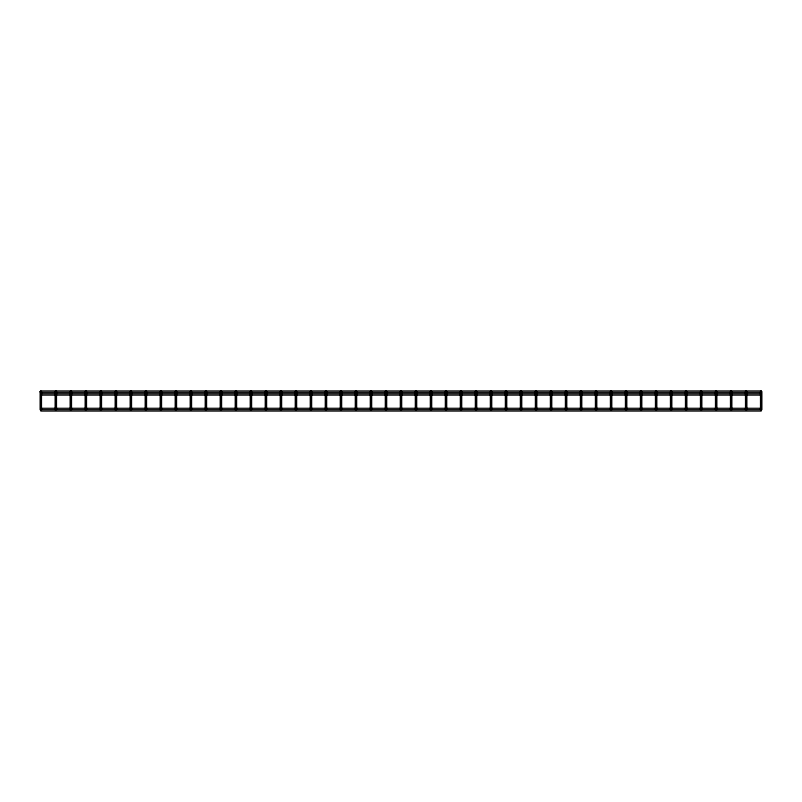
<?xml version="1.0" encoding="UTF-8"?>
<svg xmlns="http://www.w3.org/2000/svg" width="802" height="802" viewBox="0 0 802 802"><rect width="100%" height="100%" fill="white"/><g stroke="black" fill="none" stroke-linecap="round" stroke-linejoin="round"><path stroke-width="1.2" d="M40.1 391.617L40.802 390.915L761.198 390.915L761.9 391.617L761.9 409.672L40.1 409.672L40.1 391.617L40.311 392.118M41.303 392.118L40.802 390.915L40.802 411.085L761.198 411.085L761.198 390.915L760.496 391.617L760.496 409.672M55.107 409.672L55.107 391.617L55.809 390.915L56.511 391.617L56.511 409.672M56.511 391.617L55.809 392.328L55.107 391.617M70.115 409.672L70.115 391.617L70.817 390.915L71.528 391.617L70.817 392.328M85.122 409.672L85.122 391.617L85.824 390.915L86.536 391.617L86.536 409.672M100.13 409.672L100.13 391.617L100.831 390.915L101.543 391.617L101.543 409.672M115.137 409.672L115.137 391.617L115.849 390.915L116.551 391.617L116.551 409.672M116.551 391.617L115.849 392.328L115.137 391.617M130.145 409.672L130.145 391.617L130.856 390.915L131.558 391.617L131.558 409.672M145.162 409.672L145.162 391.617L145.864 390.915L146.565 391.617L146.565 409.672M160.169 409.672L160.169 391.617L160.871 390.915L161.573 391.617L161.573 409.672M161.573 391.617L160.871 392.328L160.169 391.617M175.177 409.672L175.177 391.617L175.879 390.915L176.58 391.617L175.879 392.328M190.184 409.672L190.184 391.617L190.886 390.915L191.588 391.617L191.588 409.672M205.192 409.672L205.192 391.617L205.893 390.915L206.595 391.617L206.595 409.672M220.199 409.672L220.199 391.617L220.901 390.915L221.603 391.617L221.603 409.672M221.603 391.617L220.901 392.328L220.199 391.617M235.207 409.672L235.207 391.617L235.908 390.915L236.61 391.617L236.61 409.672M250.214 409.672L250.214 391.617L250.916 390.915L251.617 391.617L251.617 409.672M265.221 409.672L265.221 391.617L265.923 390.915L266.625 391.617L266.625 409.672M266.625 391.617L265.923 392.328L265.221 391.617M280.229 409.672L280.229 391.617L280.931 390.915L281.642 391.617L280.931 392.328M295.236 409.672L295.236 391.617L295.938 390.915L296.65 391.617L296.65 409.672M310.244 409.672L310.244 391.617L310.955 390.915L311.657 391.617L311.657 409.672M325.251 409.672L325.251 391.617L325.963 390.915L326.665 391.617L326.665 409.672M326.665 391.617L325.963 392.328L325.251 391.617M340.269 409.672L340.269 391.617L340.97 390.915L341.672 391.617L341.672 409.672M355.276 409.672L355.276 391.617L355.978 390.915L356.679 391.617L356.679 409.672M370.283 409.672L370.283 391.617L370.985 390.915L371.687 391.617L371.687 409.672M371.687 391.617L370.985 392.328L370.283 391.617M385.291 409.672L385.291 391.617L385.993 390.915L386.694 391.617L385.993 392.328M400.298 409.672L400.298 391.617L401 390.915L401.702 391.617L401.702 409.672M415.306 409.672L415.306 391.617L416.007 390.915L416.709 391.617L416.709 409.672M430.313 409.672L430.313 391.617L431.015 390.915L431.717 391.617L431.717 409.672M431.717 391.617L431.015 392.328L430.313 391.617M445.321 409.672L445.321 391.617L446.022 390.915L446.724 391.617L446.724 409.672M460.328 409.672L460.328 391.617L461.03 390.915L461.731 391.617L461.731 409.672M475.335 409.672L475.335 391.617L476.037 390.915L476.749 391.617L476.749 409.672M476.749 391.617L476.037 392.328L475.335 391.617M490.343 409.672L490.343 391.617L491.045 390.915L491.756 391.617L491.045 392.328M505.35 409.672L505.35 391.617L506.062 390.915L506.764 391.617L506.764 409.672M520.358 409.672L520.358 391.617L521.069 390.915L521.771 391.617L521.771 409.672M535.375 409.672L535.375 391.617L536.077 390.915L536.779 391.617L536.779 409.672M536.779 391.617L536.077 392.328L535.375 391.617M550.383 409.672L550.383 391.617L551.084 390.915L551.786 391.617L551.786 409.672M565.39 409.672L565.39 391.617L566.092 390.915L566.793 391.617L566.793 409.672M580.397 409.672L580.397 391.617L581.099 390.915L581.801 391.617L581.801 409.672M581.801 391.617L581.099 392.328L580.397 391.617M595.405 409.672L595.405 391.617L596.107 390.915L596.808 391.617L596.107 392.328M610.412 409.672L610.412 391.617L611.114 390.915L611.816 391.617L611.816 409.672M625.42 409.672L625.42 391.617L626.121 390.915L626.823 391.617L626.823 409.672M640.427 409.672L640.427 391.617L641.129 390.915L641.831 391.617L641.831 409.672M641.831 391.617L641.129 392.328L640.427 391.617M655.434 409.672L655.434 391.617L656.136 390.915L656.838 391.617L656.838 409.672M670.442 409.672L670.442 391.617L671.144 390.915L671.855 391.617L671.855 409.672M685.449 409.672L685.449 391.617L686.151 390.915L686.863 391.617L686.863 409.672M686.863 391.617L686.151 392.328L685.449 391.617M700.457 409.672L700.457 391.617L701.169 390.915L701.87 391.617L701.169 392.328M715.464 409.672L715.464 391.617L716.176 390.915L716.878 391.617L716.878 409.672M730.472 409.672L730.472 391.617L731.183 390.915L731.885 391.617L731.885 409.672M745.489 409.672L745.489 391.617L746.191 390.915L746.893 391.617L746.893 409.672M746.893 391.617L746.191 392.328L745.489 391.617M40.802 392.328L761.198 392.328M40.802 393.732L761.198 393.732M40.802 395.135L761.198 395.135M40.802 408.268L761.198 408.268M731.183 392.328L730.472 391.617M626.121 392.328L625.42 391.617M521.069 392.328L520.358 391.617M416.007 392.328L415.306 391.617M310.955 392.328L310.244 391.617M205.893 392.328L205.192 391.617M100.831 392.328L100.13 391.617M746.191 390.915L746.191 409.672M731.183 390.915L731.183 409.672M716.176 390.915L716.176 409.672M701.87 391.617L701.87 409.672M701.169 390.915L701.169 409.672M686.151 390.915L686.151 409.672M671.144 390.915L671.144 409.672M656.136 390.915L656.136 409.672M641.129 390.915L641.129 409.672M626.121 390.915L626.121 409.672M611.114 390.915L611.114 409.672M596.808 391.617L596.808 409.672M596.107 390.915L596.107 409.672M581.099 390.915L581.099 409.672M566.092 390.915L566.092 409.672M551.084 390.915L551.084 409.672M536.077 390.915L536.077 409.672M521.069 390.915L521.069 409.672M506.062 390.915L506.062 409.672M491.756 391.617L491.756 409.672M491.045 390.915L491.045 409.672M476.037 390.915L476.037 409.672M461.03 390.915L461.03 409.672M446.022 390.915L446.022 409.672M431.015 390.915L431.015 409.672M416.007 390.915L416.007 409.672M401 390.915L401 409.672M386.694 391.617L386.694 409.672M385.993 390.915L385.993 409.672M370.985 390.915L370.985 409.672M355.978 390.915L355.978 409.672M340.97 390.915L340.97 409.672M325.963 390.915L325.963 409.672M310.955 390.915L310.955 409.672M295.938 390.915L295.938 409.672M281.642 391.617L281.642 409.672M280.931 390.915L280.931 409.672M265.923 390.915L265.923 409.672M250.916 390.915L250.916 409.672M235.908 390.915L235.908 409.672M220.901 390.915L220.901 409.672M205.893 390.915L205.893 409.672M190.886 390.915L190.886 409.672M176.58 391.617L176.58 409.672M175.879 390.915L175.879 409.672M160.871 390.915L160.871 409.672M145.864 390.915L145.864 409.672M130.856 390.915L130.856 409.672M115.849 390.915L115.849 409.672M100.831 390.915L100.831 409.672M85.824 390.915L85.824 409.672M71.528 391.617L71.528 409.672M70.817 390.915L70.817 409.672M55.809 390.915L55.809 409.672M41.503 391.617L41.503 409.672"/></g></svg>
